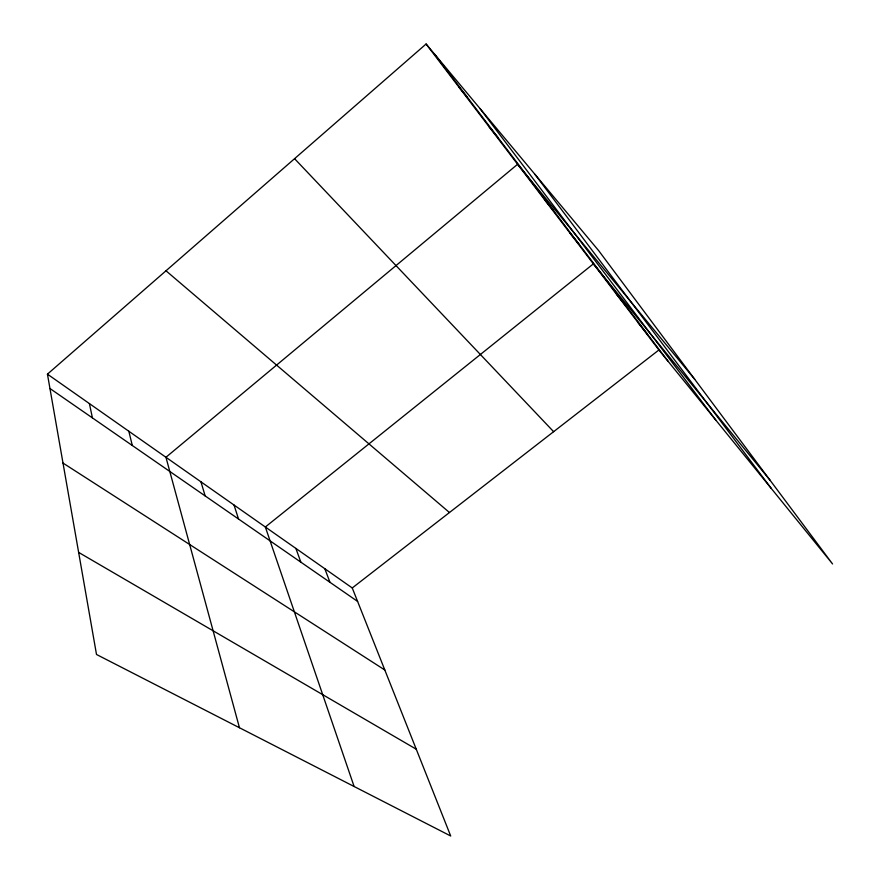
<?xml version="1.0" encoding="UTF-8"?>
<svg xmlns="http://www.w3.org/2000/svg" width="880" height="880" viewBox="0 0 880 880"><rect width="100%" height="100%" fill="white"/><g stroke="black" fill="none" stroke-linecap="round" stroke-linejoin="round"><path stroke-width="1.32" d="M47.443 374.154L352.253 587.961L450.703 836L96.503 654.478L47.443 374.154L426.096 44L598.752 250.745L832.557 563.948L658.9 349.987L426.096 44M352.253 587.961L658.9 349.987M78.639 552.398L416.251 749.199M62.997 463.067L384.813 669.988M49.951 388.509L357.599 601.425M165.99 270.787L449.46 512.523M294.569 158.686L553.63 431.684M458.645 86.779L467.489 97.427M489.082 126.786L498.08 137.665M694.716 379.291L517.605 164.274L165.946 457.281L239.459 727.738M544.401 199.496L553.597 210.705M569.602 232.628L578.864 243.936M770.11 480.293L593.373 263.857L265.342 526.999L354.112 786.5M616.462 294.217L625.79 305.657M638.275 322.883L647.603 334.345M434.742 54.351L668.217 361.46M479.996 108.548L715.847 420.145M534.952 174.35L771.287 488.455M324.808 568.7L329.978 582.307M295.878 548.416L300.85 562.144M234.036 505.043L238.524 519.013M200.959 481.844L205.15 495.913M128.832 431.244L132.297 445.489M89.397 403.59L92.422 417.89"/></g></svg>
